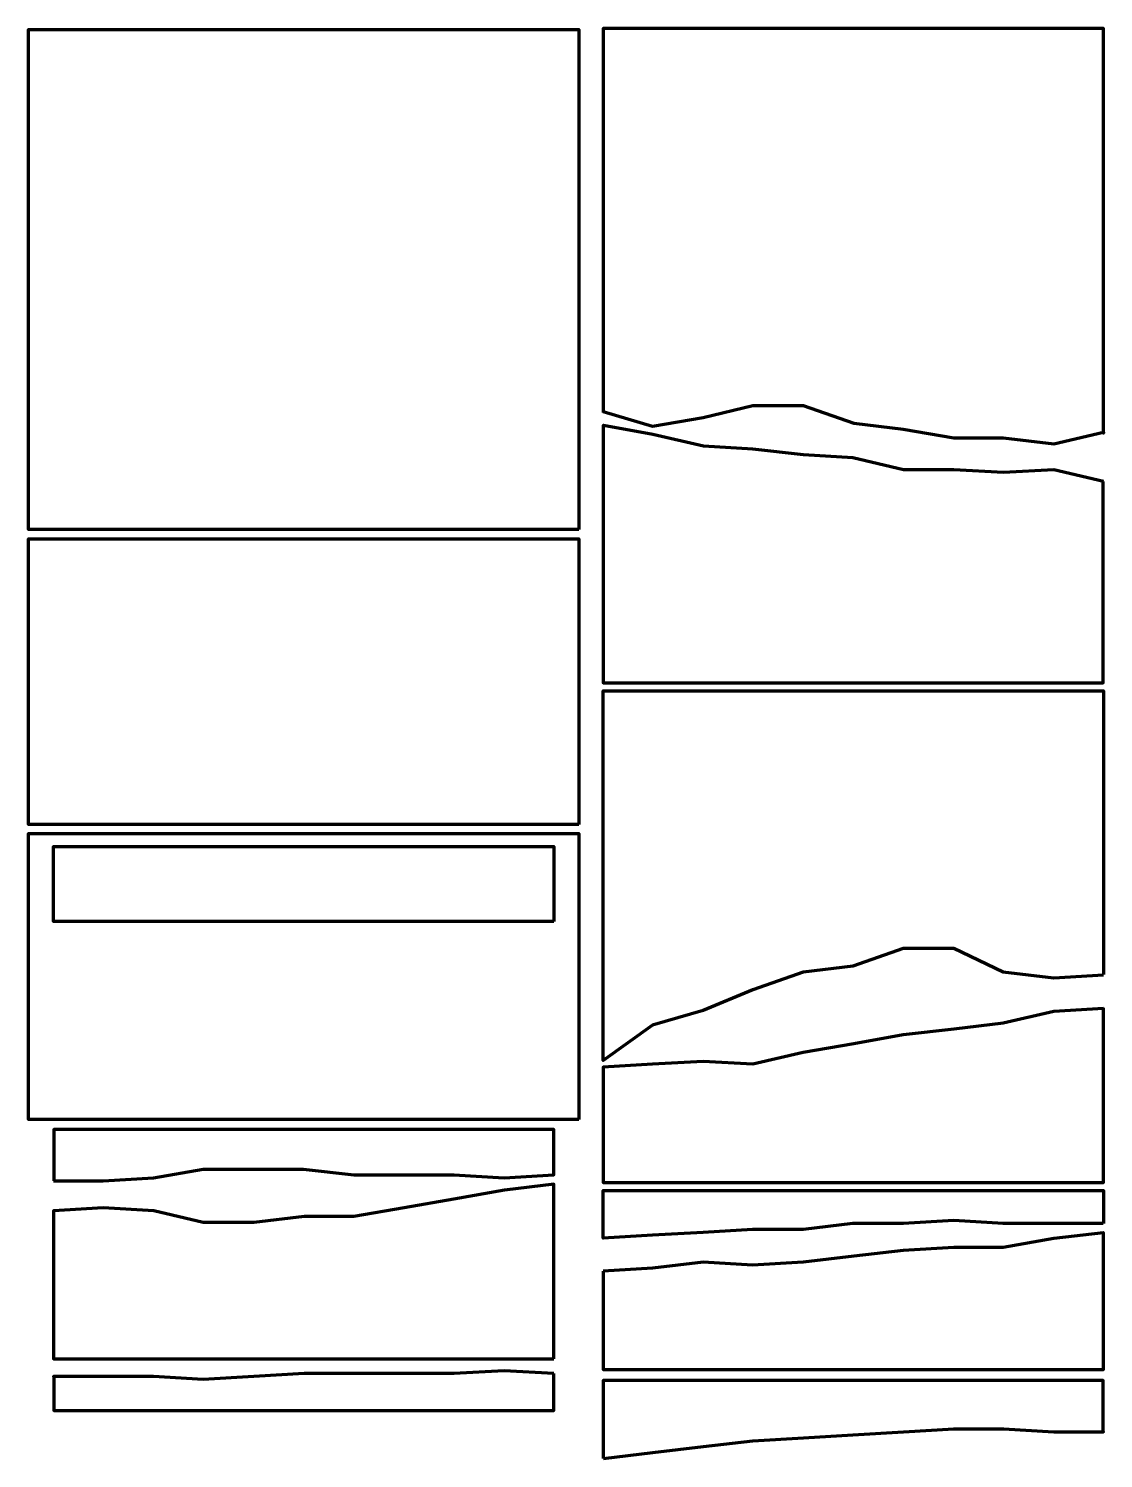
# Model space of a CAD drawing. Header units: inches. Extents: x -6.6 to 36.4, y -18.1 to 39.1.
import ezdxf

# ---------------------------------------------------------------- set-up
doc = ezdxf.new("R2010")
doc.units = ezdxf.units.IN
doc.header["$MEASUREMENT"] = 0
doc.layers.add('Layer 1', color=7, linetype='Continuous')

# ---------------------------------------------------------------- blocks, each defined once
blk = doc.blocks.new('block 2')
at = {"layer": 'Layer 1', "color": 250, "lineweight": 70, "true_color": 0x1c1c1b}
blk.add_lwpolyline([(14.381, -14.679), (12.402, -14.562), (10.382, -14.679), (8.403, -14.679), (6.383, -14.679), (4.404, -14.679), (2.384, -14.797), (0.364, -14.915), (-1.615, -14.797), (-3.635, -14.797), (-5.614, -14.797), (-5.611, -14.797), (-5.611, -16.15), (14.386, -16.15), (14.386, -16.151), (14.386, -14.679)], dxfattribs=at)
blk = doc.blocks.new('block 3')
at = {"layer": 'Layer 1', "color": 250, "lineweight": 70, "true_color": 0x1c1c1b}
blk.add_lwpolyline([(16.364, -18.069), (18.342, -17.834), (20.362, -17.598), (22.34, -17.363), (24.36, -17.245), (26.338, -17.128), (28.358, -17.01), (30.377, -16.892), (32.356, -16.892), (34.375, -17.01), (36.354, -17.01), (36.348, -17.01), (36.348, -14.951), (16.354, -14.951), (16.354, -14.951), (16.354, -18.069)], dxfattribs=at)
blk = doc.blocks.new('block 4')
at = {"layer": 'Layer 1', "color": 250, "lineweight": 70, "true_color": 0x1c1c1b}
blk.add_open_spline([(14.386, -14.091), (14.386, -14.091), (-5.614, -14.091), (-5.614, -14.091), (-5.614, -14.091), (-5.614, -8.163), (-5.614, -8.163), (-5.614, -8.163), (-3.635, -8.045), (-3.635, -8.045), (-3.635, -8.045), (-1.614, -8.163), (-1.614, -8.163), (-1.614, -8.163), (0.365, -8.633), (0.365, -8.633), (0.365, -8.633), (2.386, -8.633), (2.386, -8.633), (2.386, -8.633), (4.406, -8.398), (4.406, -8.398), (4.406, -8.398), (6.386, -8.398), (6.386, -8.398), (6.386, -8.398), (8.406, -8.045), (8.406, -8.045), (8.406, -8.045), (10.385, -7.692), (10.385, -7.692), (10.385, -7.692), (12.406, -7.339), (12.406, -7.339), (12.406, -7.339), (14.385, -7.104), (14.385, -7.104), (14.385, -7.104), (14.386, -14.091), (14.386, -14.091)], degree=3, knots=[0, 0, 0, 0, 1, 1, 1, 2, 2, 2, 3, 3, 3, 4, 4, 4, 5, 5, 5, 6, 6, 6, 7, 7, 7, 8, 8, 8, 9, 9, 9, 10, 10, 10, 11, 11, 11, 12, 12, 12, 13, 13, 13, 13], dxfattribs=at)
blk = doc.blocks.new('block 5')
at = {"layer": 'Layer 1', "color": 250, "lineweight": 70, "true_color": 0x1c1c1b}
blk.add_open_spline([(36.353, -0.067), (36.353, -0.067), (34.374, -0.185), (34.374, -0.185), (34.374, -0.185), (32.353, -0.655), (32.353, -0.655), (32.353, -0.655), (30.374, -0.891), (30.374, -0.891), (30.374, -0.891), (28.353, -1.126), (28.353, -1.126), (28.353, -1.126), (26.374, -1.479), (26.374, -1.479), (26.374, -1.479), (24.354, -1.832), (24.354, -1.832), (24.354, -1.832), (22.333, -2.303), (22.333, -2.303), (22.333, -2.303), (20.354, -2.185), (20.354, -2.185), (20.354, -2.185), (18.333, -2.303), (18.333, -2.303), (18.333, -2.303), (16.354, -2.42), (16.354, -2.42), (16.354, -2.42), (16.354, -7.032), (16.354, -7.032), (16.354, -7.032), (36.354, -7.031), (36.354, -7.031), (36.354, -7.031), (36.354, -7.032), (36.354, -7.032), (36.354, -7.032), (36.353, -0.044), (36.353, -0.044)], degree=3, knots=[0, 0, 0, 0, 1, 1, 1, 2, 2, 2, 3, 3, 3, 4, 4, 4, 5, 5, 5, 6, 6, 6, 7, 7, 7, 8, 8, 8, 9, 9, 9, 10, 10, 10, 11, 11, 11, 12, 12, 12, 13, 13, 13, 14, 14, 14, 14], dxfattribs=at)
blk = doc.blocks.new('block 6')
at = {"layer": 'Layer 1', "color": 250, "lineweight": 70, "true_color": 0x1c1c1b}
blk.add_open_spline([(16.361, -10.573), (16.361, -10.573), (16.361, -14.515), (16.361, -14.515), (16.361, -14.515), (36.354, -14.514), (36.354, -14.514), (36.354, -14.515), (36.354, -9.043), (36.354, -9.043), (36.354, -9.043), (36.348, -9.043), (36.348, -9.043), (36.348, -9.043), (34.369, -9.278), (34.369, -9.278), (34.369, -9.278), (32.349, -9.631), (32.349, -9.631), (32.349, -9.631), (30.37, -9.631), (30.37, -9.631), (30.37, -9.631), (28.35, -9.749), (28.35, -9.749), (28.35, -9.749), (26.372, -9.984), (26.372, -9.984), (26.372, -9.984), (24.351, -10.22), (24.351, -10.22), (24.351, -10.22), (22.331, -10.337), (22.331, -10.337), (22.331, -10.337), (20.352, -10.22), (20.352, -10.22), (20.352, -10.22), (18.332, -10.455), (18.332, -10.455), (18.332, -10.455), (16.354, -10.573), (16.354, -10.573)], degree=3, knots=[0, 0, 0, 0, 1, 1, 1, 2, 2, 2, 3, 3, 3, 4, 4, 4, 5, 5, 5, 6, 6, 6, 7, 7, 7, 8, 8, 8, 9, 9, 9, 10, 10, 10, 11, 11, 11, 12, 12, 12, 13, 13, 13, 14, 14, 14, 14], dxfattribs=at)
blk = doc.blocks.new('block 7')
at = {"layer": 'Layer 1', "color": 250, "lineweight": 70, "true_color": 0x1c1c1b}
blk.add_lwpolyline([(16.354, 23.813), (18.333, 23.225), (20.354, 23.578), (22.333, 24.049), (24.354, 24.049), (26.374, 23.343), (28.353, 23.107), (30.374, 22.754), (32.353, 22.754), (34.374, 22.519), (36.353, 22.99), (36.354, 22.951), (36.354, 39.13), (36.354, 39.13), (16.354, 39.13), (16.354, 23.774)], dxfattribs=at)
blk = doc.blocks.new('block 8')
at = {"layer": 'Layer 1', "color": 250, "lineweight": 70, "true_color": 0x1c1c1b}
blk.add_open_spline([(36.353, 1.266), (36.353, 1.266), (34.374, 1.148), (34.374, 1.148), (34.374, 1.148), (32.353, 1.384), (32.353, 1.384), (32.353, 1.384), (30.374, 2.325), (30.374, 2.325), (30.374, 2.325), (28.353, 2.325), (28.353, 2.325), (28.353, 2.325), (26.333, 1.619), (26.333, 1.619), (26.333, 1.619), (24.354, 1.384), (24.354, 1.384), (24.354, 1.384), (22.333, 0.678), (22.333, 0.678), (22.333, 0.678), (20.354, -0.146), (20.354, -0.146), (20.354, -0.146), (18.333, -0.734), (18.333, -0.734), (18.333, -0.734), (16.354, -2.146), (16.354, -2.146), (16.354, -2.146), (16.354, -2.126), (16.354, -2.126), (16.354, -2.126), (16.354, 12.641), (16.354, 12.641), (16.354, 12.641), (16.354, 12.641), (16.354, 12.641), (16.354, 12.641), (36.354, 12.641), (36.354, 12.641), (36.354, 12.641), (36.353, 1.287), (36.353, 1.287)], degree=3, knots=[0, 0, 0, 0, 1, 1, 1, 2, 2, 2, 3, 3, 3, 4, 4, 4, 5, 5, 5, 6, 6, 6, 7, 7, 7, 8, 8, 8, 9, 9, 9, 10, 10, 10, 11, 11, 11, 12, 12, 12, 13, 13, 13, 14, 14, 14, 15, 15, 15, 15], dxfattribs=at)
blk = doc.blocks.new('block 9')
at = {"layer": 'Layer 1', "color": 250, "lineweight": 70, "true_color": 0x1c1c1b}
blk.add_lwpolyline([(36.354, 21.014), (34.375, 21.484), (32.356, 21.367), (30.378, 21.484), (28.359, 21.484), (26.339, 21.955), (24.361, 22.073), (22.342, 22.308), (20.364, 22.426), (18.345, 22.896), (16.366, 23.249), (16.354, 23.25), (16.354, 12.954), (16.354, 12.954), (36.342, 12.954), (36.341, 21.014)], dxfattribs=at)
blk = doc.blocks.new('block 10')
at = {"layer": 'Layer 1', "color": 250, "lineweight": 70, "true_color": 0x1c1c1b}
blk.add_lwpolyline([(15.386, 7.29), (-6.614, 7.29), (-6.614, 18.719), (15.386, 18.719), (15.386, 7.29)], dxfattribs=at)
blk = doc.blocks.new('block 11')
at = {"layer": 'Layer 1', "color": 250, "lineweight": 70, "true_color": 0x1c1c1b}
blk.add_open_spline([(36.346, -8.675), (36.346, -8.675), (34.367, -8.675), (34.367, -8.675), (34.367, -8.675), (32.347, -8.675), (32.347, -8.675), (32.347, -8.675), (30.369, -8.557), (30.369, -8.557), (30.369, -8.557), (28.349, -8.675), (28.349, -8.675), (28.349, -8.675), (26.329, -8.675), (26.329, -8.675), (26.329, -8.675), (24.351, -8.91), (24.351, -8.91), (24.351, -8.91), (22.331, -8.91), (22.331, -8.91), (22.331, -8.91), (20.352, -9.028), (20.352, -9.028), (20.352, -9.028), (18.332, -9.145), (18.332, -9.145), (18.332, -9.145), (16.354, -9.263), (16.354, -9.263), (16.354, -9.263), (16.354, -9.264), (16.354, -9.264), (16.354, -9.264), (16.354, -7.35), (16.354, -7.35), (16.354, -7.35), (36.346, -7.35), (36.346, -7.35), (36.346, -7.35), (36.354, -7.35), (36.354, -7.35), (36.354, -7.35), (36.354, -8.677), (36.354, -8.677)], degree=3, knots=[0, 0, 0, 0, 1, 1, 1, 2, 2, 2, 3, 3, 3, 4, 4, 4, 5, 5, 5, 6, 6, 6, 7, 7, 7, 8, 8, 8, 9, 9, 9, 10, 10, 10, 11, 11, 11, 12, 12, 12, 13, 13, 13, 14, 14, 14, 15, 15, 15, 15], dxfattribs=at)
blk = doc.blocks.new('block 12')
at = {"layer": 'Layer 1', "color": 250, "lineweight": 70, "true_color": 0x1c1c1b}
blk.add_lwpolyline([(-5.614, -6.966), (-3.635, -6.966), (-1.615, -6.848), (0.364, -6.495), (2.384, -6.495), (4.364, -6.495), (6.384, -6.731), (8.404, -6.731), (10.383, -6.731), (12.404, -6.848), (14.383, -6.731), (14.386, -6.731), (14.386, -4.907), (-5.608, -4.907), (-5.608, -4.907), (-5.608, -6.966)], dxfattribs=at)
blk = doc.blocks.new('block 13')
at = {"layer": 'Layer 1', "color": 250, "lineweight": 70, "true_color": 0x1c1c1b}
blk.add_lwpolyline([(15.386, -4.505), (-6.614, -4.505), (-6.614, 6.924), (15.386, 6.924), (15.386, -4.505)], dxfattribs=at)
blk = doc.blocks.new('block 14')
at = {"layer": 'Layer 1', "color": 250, "lineweight": 70, "true_color": 0x1c1c1b}
blk.add_lwpolyline([(14.386, 3.411), (-5.614, 3.411), (-5.614, 6.411), (14.386, 6.411), (14.386, 3.411)], dxfattribs=at)
blk = doc.blocks.new('block 15')
at = {"layer": 'Layer 1', "color": 250, "lineweight": 70, "true_color": 0x1c1c1b}
blk.add_lwpolyline([(15.386, 19.095), (-6.614, 19.095), (-6.614, 39.095), (15.386, 39.095), (15.386, 19.095)], dxfattribs=at)

msp = doc.modelspace()

# ---------------------------------------------------------------- block references
at = {"layer": 'Layer 1'}
for name in ['block 15', 'block 7', 'block 9', 'block 10', 'block 8', 'block 13', 'block 14', 'block 5', 'block 12', 'block 4', 'block 11', 'block 6', 'block 2', 'block 3']:
    msp.add_blockref(name, (0, 0), dxfattribs=at)

doc.saveas('drawing.dxf')
